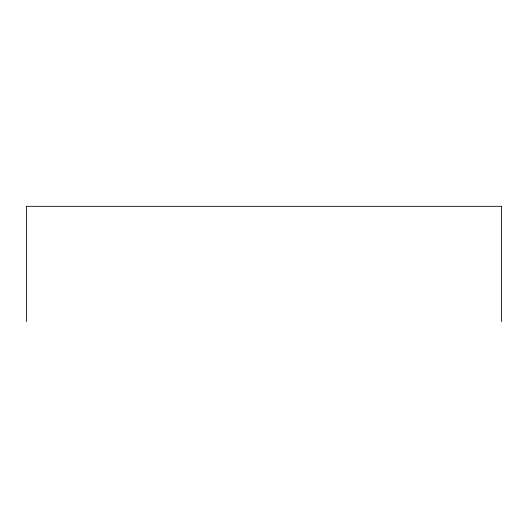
<?xml version="1.0" encoding="UTF-8"?>
<svg xmlns="http://www.w3.org/2000/svg" width="528" height="528" viewBox="0 0 528 528"><rect width="100%" height="100%" fill="white"/><g stroke="black" fill="none" stroke-linecap="round" stroke-linejoin="round"><path stroke-width="0.79" d="M501.6 321.671L501.6 206.329L26.4 206.329L26.4 321.671"/></g></svg>
